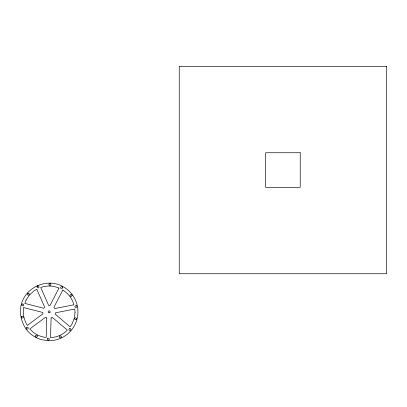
<?xml version="1.0" encoding="UTF-8"?>
<svg xmlns="http://www.w3.org/2000/svg" width="407" height="407" viewBox="0 0 407 407"><rect width="100%" height="100%" fill="white"/><g stroke="black" fill="none" stroke-linecap="round" stroke-linejoin="round"><path stroke-width="0.61" d="M21.301 304.538L21.23 304.614C19.027 313.125 21.383 321.932 26.099 329.156L26.124 329.182A28.805 28.805 0 0 0 41.916 339.759L48.285 340.669A28.805 28.805 0 0 0 62.419 286.309L62.403 286.279C46.744 277.783 25.382 287.271 21.266 304.624L21.25 304.711M37.632 286.05L37.113 286.599A0.992 0.992 0 0 0 37.134 287.357L37.932 287.942A0.992 0.992 0 0 0 38.96 287.311L38.94 286.553L38.39 286.029A0.992 0.992 0 0 0 37.632 286.05L37.403 285.531M76.475 305.743L76.664 305.911A0.992 0.992 0 0 1 76.74 307.112L76.109 307.534L75.366 307.387A0.992 0.992 0 0 1 74.98 306.242L75.727 305.591A0.992 0.992 0 0 1 76.47 305.738M46.759 318.747L46.184 337.469C39.927 336.899 33.908 333.735 29.848 328.937L45.528 317.246L46.759 317.862L46.759 318.747M51.104 318.004L50.504 337.596C56.782 337.403 62.993 334.661 67.333 330.118L52.391 317.455L51.104 318.004M62.627 287.581L61.94 288.573A0.992 0.992 0 0 1 60.694 287.927L60.689 287.897A0.921 0.921 0 0 1 60.745 287.21L61.335 286.686A0.992 0.992 0 0 1 62.581 287.327L62.627 287.581M35.577 335.943L35.602 336.457A0.992 0.992 0 0 0 36.844 337.103L37.51 336.37A0.992 0.992 0 0 0 35.816 335.49L35.577 335.943M23.748 307.585C22.4 313.731 24.161 320.111 27.345 325.417L42.959 313.772L42.71 312.449L23.748 307.585M75.051 312.642L74.227 318.391L72.151 323.809L70.126 326.821L55.169 314.148L55.505 312.81L74.776 309.025L75.051 312.642M49.008 284.244L48.993 284.758A0.992 0.992 0 0 0 50.906 284.814L50.677 283.852A0.992 0.992 0 0 0 49.278 283.811L49.008 284.244M47.349 338.853L47.578 339.82A0.992 0.992 0 0 0 48.977 339.86L49.288 339.168A0.931 0.931 0 0 0 49.038 338.487L49.018 338.461A0.992 0.992 0 0 0 47.619 338.421L47.349 338.853M61.259 336.971L61.198 337.22A0.992 0.992 0 0 1 59.921 337.79L59.295 337.021A0.992 0.992 0 0 1 61.045 336.243L61.259 336.971M72.008 295.604L71.398 296.382A0.992 0.992 0 0 1 70.253 294.851L71.169 294.48A0.992 0.992 0 0 1 72.008 295.604M26.363 327.772L26.292 328.022A0.997 0.997 0 0 0 27.132 329.151L27.874 328.963L28.261 328.312A0.997 0.997 0 0 0 27.422 327.177L26.363 327.772M26.104 300.01L24.807 303.393L43.758 308.257L44.678 307.127L36.788 289.265L33.659 291.091L29.38 295.126L26.104 300.01M58.974 288.07L49.995 305.474L48.652 305.433L40.741 287.52C46.566 285.353 53.286 285.561 58.974 288.07M62.82 290.049L53.861 307.407L54.696 308.567L73.906 304.792C72.319 298.697 68.228 293.264 62.82 290.049M21.637 316.407L21.469 316.6A0.992 0.992 0 0 0 21.764 317.969L22.751 318.02A0.992 0.992 0 0 0 22.349 316.147L21.637 316.407M49.964 312.423L49.796 312.622A0.992 0.992 0 0 1 48.194 312.154A0.992 0.992 0 0 1 49.293 310.897A0.992 0.992 0 0 1 49.964 312.423M22.253 304.065L22.049 304.222A0.992 0.992 0 0 0 22.054 305.621L23.016 305.876A0.992 0.992 0 0 0 23.708 304.66L23.006 303.963A0.992 0.992 0 0 0 22.253 304.065M76.134 319.612L75.142 319.617A0.992 0.992 0 0 1 75.626 317.765L76.485 318.254A0.992 0.992 0 0 1 76.134 319.612M386.65 66.326L179.243 66.326L179.243 273.733L386.65 273.733L386.65 66.326M300.229 152.747L265.664 152.747L265.664 187.312L300.229 187.312L300.229 152.747M28.449 293.213L28.19 293.203A0.992 0.992 0 0 0 27.284 294.271L27.849 295.085A0.992 0.992 0 0 0 29.085 293.625L28.449 293.213M69.907 328.525L69.877 328.525A0.992 0.992 0 0 0 68.971 329.594L68.976 329.624A0.931 0.931 0 0 0 69.297 330.245L70.04 330.499A0.992 0.992 0 0 0 70.945 329.431L70.574 328.739A0.931 0.931 0 0 0 69.907 328.525"/></g></svg>
